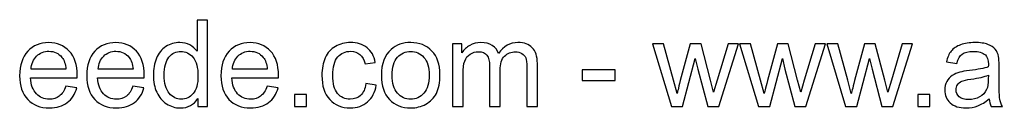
# Model space of a CAD drawing. Header units: millimetres. Extents: x -233 to 120, y -19 to 188.
# Drawn here: x -63.95 to -49.9, y 118.42 to 119.68 of the extents above; entities that cross this region are included whole.
import ezdxf

# ---------------------------------------------------------------- set-up
doc = ezdxf.new("R2010")
doc.units = ezdxf.units.MM
doc.header["$MEASUREMENT"] = 0
doc.layers.add('Layer 1', color=7, linetype='Continuous')

msp = doc.modelspace()

# ---------------------------------------------------------------- linework, layer by layer
at = {"layer": 'Layer 1', "color": 7}
for points, knots in [([(-61.3996, 118.4414), (-61.3996, 118.4414), (-61.3996, 118.5549), (-61.3996, 118.5549), (-61.3996, 118.5549), (-61.4563, 118.4667), (-61.5396, 118.4224), (-61.6497, 118.4224), (-61.6497, 118.4224), (-61.721, 118.4224), (-61.7865, 118.442), (-61.846, 118.4814), (-61.846, 118.4814), (-61.9058, 118.5204), (-61.9521, 118.5753), (-61.9851, 118.6455), (-61.9851, 118.6455), (-62.0179, 118.7159), (-62.0343, 118.7967), (-62.0343, 118.8881), (-62.0343, 118.8881), (-62.0343, 118.9772), (-62.0193, 119.0579), (-61.9897, 119.1307), (-61.9897, 119.1307), (-61.9598, 119.2031), (-61.9153, 119.2589), (-61.8558, 119.2974), (-61.8558, 119.2974), (-61.7966, 119.3362), (-61.7299, 119.3554), (-61.6566, 119.3554), (-61.6566, 119.3554), (-61.6026, 119.3554), (-61.5546, 119.3439), (-61.5126, 119.3212), (-61.5126, 119.3212), (-61.4706, 119.2985), (-61.4364, 119.2686), (-61.41, 119.2321), (-61.41, 119.2321), (-61.41, 119.2321), (-61.41, 119.6762), (-61.41, 119.6762), (-61.41, 119.6762), (-61.41, 119.6762), (-61.2582, 119.6762), (-61.2582, 119.6762), (-61.2582, 119.6762), (-61.2582, 119.6762), (-61.2582, 118.4414), (-61.2582, 118.4414), (-61.2582, 118.4414), (-61.2582, 118.4414), (-61.3996, 118.4414), (-61.3996, 118.4414)], [0, 0, 0, 0, 0.0666667, 0.0666667, 0.0666667, 0.0666667, 0.1333333, 0.1333333, 0.1333333, 0.1333333, 0.2, 0.2, 0.2, 0.2, 0.2666667, 0.2666667, 0.2666667, 0.2666667, 0.3333333, 0.3333333, 0.3333333, 0.3333333, 0.4, 0.4, 0.4, 0.4, 0.4666667, 0.4666667, 0.4666667, 0.4666667, 0.5333333, 0.5333333, 0.5333333, 0.5333333, 0.6, 0.6, 0.6, 0.6, 0.6666667, 0.6666667, 0.6666667, 0.6666667, 0.7333333, 0.7333333, 0.7333333, 0.7333333, 0.8, 0.8, 0.8, 0.8, 0.8666667, 0.8666667, 0.8666667, 0.8666667, 1, 1, 1, 1]), ([(-63.2853, 118.7311), (-63.2853, 118.7311), (-63.1283, 118.7104), (-63.1283, 118.7104), (-63.1283, 118.7104), (-63.1528, 118.6193), (-63.1985, 118.5483), (-63.2651, 118.498), (-63.2651, 118.498), (-63.3318, 118.4477), (-63.4169, 118.4224), (-63.5207, 118.4224), (-63.5207, 118.4224), (-63.6512, 118.4224), (-63.7546, 118.4627), (-63.8311, 118.5432), (-63.8311, 118.5432), (-63.9076, 118.6233), (-63.9458, 118.7363), (-63.9458, 118.8815), (-63.9458, 118.8815), (-63.9458, 119.0315), (-63.9073, 119.1482), (-63.83, 119.231), (-63.83, 119.231), (-63.7526, 119.314), (-63.6523, 119.3554), (-63.529, 119.3554), (-63.529, 119.3554), (-63.4097, 119.3554), (-63.3123, 119.3149), (-63.2367, 119.2336), (-63.2367, 119.2336), (-63.1611, 119.1522), (-63.1232, 119.0378), (-63.1232, 118.8904), (-63.1232, 118.8904), (-63.1232, 118.8815), (-63.1234, 118.868), (-63.124, 118.8501), (-63.124, 118.8501), (-63.124, 118.8501), (-63.7906, 118.8501), (-63.7906, 118.8501), (-63.7906, 118.8501), (-63.7848, 118.7521), (-63.7572, 118.6768), (-63.7072, 118.6248), (-63.7072, 118.6248), (-63.6575, 118.5728), (-63.5951, 118.5466), (-63.5207, 118.5466), (-63.5207, 118.5466), (-63.4652, 118.5466), (-63.4178, 118.5613), (-63.3787, 118.5906), (-63.3787, 118.5906), (-63.3393, 118.6199), (-63.3083, 118.6667), (-63.2853, 118.7311)], [0, 0, 0, 0, 0.0625, 0.0625, 0.0625, 0.0625, 0.125, 0.125, 0.125, 0.125, 0.1875, 0.1875, 0.1875, 0.1875, 0.25, 0.25, 0.25, 0.25, 0.3125, 0.3125, 0.3125, 0.3125, 0.375, 0.375, 0.375, 0.375, 0.4375, 0.4375, 0.4375, 0.4375, 0.5, 0.5, 0.5, 0.5, 0.5625, 0.5625, 0.5625, 0.5625, 0.625, 0.625, 0.625, 0.625, 0.6875, 0.6875, 0.6875, 0.6875, 0.75, 0.75, 0.75, 0.75, 0.8125, 0.8125, 0.8125, 0.8125, 0.875, 0.875, 0.875, 0.875, 1, 1, 1, 1]), ([(-62.3261, 118.7311), (-62.3261, 118.7311), (-62.1691, 118.7104), (-62.1691, 118.7104), (-62.1691, 118.7104), (-62.1936, 118.6193), (-62.2393, 118.5483), (-62.3059, 118.498), (-62.3059, 118.498), (-62.3726, 118.4477), (-62.4577, 118.4224), (-62.5615, 118.4224), (-62.5615, 118.4224), (-62.692, 118.4224), (-62.7954, 118.4627), (-62.8719, 118.5432), (-62.8719, 118.5432), (-62.9484, 118.6233), (-62.9866, 118.7363), (-62.9866, 118.8815), (-62.9866, 118.8815), (-62.9866, 119.0315), (-62.9481, 119.1482), (-62.8708, 119.231), (-62.8708, 119.231), (-62.7934, 119.314), (-62.6931, 119.3554), (-62.5698, 119.3554), (-62.5698, 119.3554), (-62.4505, 119.3554), (-62.3531, 119.3149), (-62.2775, 119.2336), (-62.2775, 119.2336), (-62.2019, 119.1522), (-62.164, 119.0378), (-62.164, 118.8904), (-62.164, 118.8904), (-62.164, 118.8815), (-62.1642, 118.868), (-62.1648, 118.8501), (-62.1648, 118.8501), (-62.1648, 118.8501), (-62.8314, 118.8501), (-62.8314, 118.8501), (-62.8314, 118.8501), (-62.8256, 118.7521), (-62.798, 118.6768), (-62.748, 118.6248), (-62.748, 118.6248), (-62.6983, 118.5728), (-62.6359, 118.5466), (-62.5615, 118.5466), (-62.5615, 118.5466), (-62.506, 118.5466), (-62.4586, 118.5613), (-62.4195, 118.5906), (-62.4195, 118.5906), (-62.3801, 118.6199), (-62.3491, 118.6667), (-62.3261, 118.7311)], [0, 0, 0, 0, 0.0625, 0.0625, 0.0625, 0.0625, 0.125, 0.125, 0.125, 0.125, 0.1875, 0.1875, 0.1875, 0.1875, 0.25, 0.25, 0.25, 0.25, 0.3125, 0.3125, 0.3125, 0.3125, 0.375, 0.375, 0.375, 0.375, 0.4375, 0.4375, 0.4375, 0.4375, 0.5, 0.5, 0.5, 0.5, 0.5625, 0.5625, 0.5625, 0.5625, 0.625, 0.625, 0.625, 0.625, 0.6875, 0.6875, 0.6875, 0.6875, 0.75, 0.75, 0.75, 0.75, 0.8125, 0.8125, 0.8125, 0.8125, 0.875, 0.875, 0.875, 0.875, 1, 1, 1, 1]), ([(-60.4077, 118.7311), (-60.4077, 118.7311), (-60.2507, 118.7104), (-60.2507, 118.7104), (-60.2507, 118.7104), (-60.2752, 118.6193), (-60.3209, 118.5483), (-60.3875, 118.498), (-60.3875, 118.498), (-60.4542, 118.4477), (-60.5393, 118.4224), (-60.6431, 118.4224), (-60.6431, 118.4224), (-60.7736, 118.4224), (-60.877, 118.4627), (-60.9535, 118.5432), (-60.9535, 118.5432), (-61.03, 118.6233), (-61.0682, 118.7363), (-61.0682, 118.8815), (-61.0682, 118.8815), (-61.0682, 119.0315), (-61.0297, 119.1482), (-60.9524, 119.231), (-60.9524, 119.231), (-60.875, 119.314), (-60.7747, 119.3554), (-60.6514, 119.3554), (-60.6514, 119.3554), (-60.5321, 119.3554), (-60.4347, 119.3149), (-60.3591, 119.2336), (-60.3591, 119.2336), (-60.2835, 119.1522), (-60.2456, 119.0378), (-60.2456, 118.8904), (-60.2456, 118.8904), (-60.2456, 118.8815), (-60.2458, 118.868), (-60.2464, 118.8501), (-60.2464, 118.8501), (-60.2464, 118.8501), (-60.913, 118.8501), (-60.913, 118.8501), (-60.913, 118.8501), (-60.9072, 118.7521), (-60.8796, 118.6768), (-60.8296, 118.6248), (-60.8296, 118.6248), (-60.7799, 118.5728), (-60.7175, 118.5466), (-60.6431, 118.5466), (-60.6431, 118.5466), (-60.5876, 118.5466), (-60.5402, 118.5613), (-60.5011, 118.5906), (-60.5011, 118.5906), (-60.4617, 118.6199), (-60.4307, 118.6667), (-60.4077, 118.7311)], [0, 0, 0, 0, 0.0625, 0.0625, 0.0625, 0.0625, 0.125, 0.125, 0.125, 0.125, 0.1875, 0.1875, 0.1875, 0.1875, 0.25, 0.25, 0.25, 0.25, 0.3125, 0.3125, 0.3125, 0.3125, 0.375, 0.375, 0.375, 0.375, 0.4375, 0.4375, 0.4375, 0.4375, 0.5, 0.5, 0.5, 0.5, 0.5625, 0.5625, 0.5625, 0.5625, 0.625, 0.625, 0.625, 0.625, 0.6875, 0.6875, 0.6875, 0.6875, 0.75, 0.75, 0.75, 0.75, 0.8125, 0.8125, 0.8125, 0.8125, 0.875, 0.875, 0.875, 0.875, 1, 1, 1, 1]), ([(-58.9951, 118.7691), (-58.9951, 118.7691), (-58.8468, 118.7484), (-58.8468, 118.7484), (-58.8468, 118.7484), (-58.8632, 118.6463), (-58.9046, 118.5667), (-58.9716, 118.5089), (-58.9716, 118.5089), (-59.0385, 118.4512), (-59.121, 118.4224), (-59.2185, 118.4224), (-59.2185, 118.4224), (-59.3406, 118.4224), (-59.4389, 118.4624), (-59.5131, 118.5423), (-59.5131, 118.5423), (-59.5875, 118.6222), (-59.6246, 118.7366), (-59.6246, 118.8855), (-59.6246, 118.8855), (-59.6246, 118.9821), (-59.6085, 119.0663), (-59.5766, 119.1387), (-59.5766, 119.1387), (-59.5447, 119.2109), (-59.4961, 119.2652), (-59.4306, 119.3011), (-59.4306, 119.3011), (-59.3654, 119.3373), (-59.2944, 119.3554), (-59.2173, 119.3554), (-59.2173, 119.3554), (-59.1205, 119.3554), (-59.0408, 119.331), (-58.9793, 119.2819), (-58.9793, 119.2819), (-58.9175, 119.2327), (-58.8779, 119.1629), (-58.8606, 119.0726), (-58.8606, 119.0726), (-58.8606, 119.0726), (-59.0072, 119.0502), (-59.0072, 119.0502), (-59.0072, 119.0502), (-59.0213, 119.1103), (-59.046, 119.1554), (-59.0819, 119.1859), (-59.0819, 119.1859), (-59.1176, 119.216), (-59.1607, 119.2313), (-59.2113, 119.2313), (-59.2113, 119.2313), (-59.2877, 119.2313), (-59.3498, 119.204), (-59.3978, 119.1493), (-59.3978, 119.1493), (-59.4455, 119.0944), (-59.4694, 119.0082), (-59.4694, 118.8898), (-59.4694, 118.8898), (-59.4694, 118.7696), (-59.4464, 118.6826), (-59.4004, 118.6282), (-59.4004, 118.6282), (-59.3541, 118.5739), (-59.2941, 118.5466), (-59.2202, 118.5466), (-59.2202, 118.5466), (-59.1604, 118.5466), (-59.1107, 118.5647), (-59.071, 118.6012), (-59.071, 118.6012), (-59.0311, 118.6374), (-59.0058, 118.6935), (-58.9951, 118.7691)], [0, 0, 0, 0, 0.05, 0.05, 0.05, 0.05, 0.1, 0.1, 0.1, 0.1, 0.15, 0.15, 0.15, 0.15, 0.2, 0.2, 0.2, 0.2, 0.25, 0.25, 0.25, 0.25, 0.3, 0.3, 0.3, 0.3, 0.35, 0.35, 0.35, 0.35, 0.4, 0.4, 0.4, 0.4, 0.45, 0.45, 0.45, 0.45, 0.5, 0.5, 0.5, 0.5, 0.55, 0.55, 0.55, 0.55, 0.6, 0.6, 0.6, 0.6, 0.65, 0.65, 0.65, 0.65, 0.7, 0.7, 0.7, 0.7, 0.75, 0.75, 0.75, 0.75, 0.8, 0.8, 0.8, 0.8, 0.85, 0.85, 0.85, 0.85, 0.9, 0.9, 0.9, 0.9, 1, 1, 1, 1]), ([(-58.7744, 118.8889), (-58.7744, 119.0542), (-58.7284, 119.1767), (-58.6361, 119.2563), (-58.6361, 119.2563), (-58.5594, 119.3224), (-58.4654, 119.3554), (-58.3547, 119.3554), (-58.3547, 119.3554), (-58.232, 119.3554), (-58.1314, 119.3152), (-58.0532, 119.2347), (-58.0532, 119.2347), (-57.9753, 119.1545), (-57.9362, 119.0433), (-57.9362, 118.9016), (-57.9362, 118.9016), (-57.9362, 118.7866), (-57.9535, 118.6964), (-57.988, 118.6305), (-57.988, 118.6305), (-58.0225, 118.5647), (-58.0728, 118.5135), (-58.1389, 118.477), (-58.1389, 118.477), (-58.2047, 118.4405), (-58.2768, 118.4224), (-58.3547, 118.4224), (-58.3547, 118.4224), (-58.4801, 118.4224), (-58.5812, 118.4624), (-58.6586, 118.5426), (-58.6586, 118.5426), (-58.7359, 118.6228), (-58.7744, 118.7383), (-58.7744, 118.8889)], [0, 0, 0, 0, 0.1, 0.1, 0.1, 0.1, 0.2, 0.2, 0.2, 0.2, 0.3, 0.3, 0.3, 0.3, 0.4, 0.4, 0.4, 0.4, 0.5, 0.5, 0.5, 0.5, 0.6, 0.6, 0.6, 0.6, 0.7, 0.7, 0.7, 0.7, 0.8, 0.8, 0.8, 0.8, 1, 1, 1, 1]), ([(-57.7583, 118.4414), (-57.7583, 118.4414), (-57.7583, 119.3365), (-57.7583, 119.3365), (-57.7583, 119.3365), (-57.7583, 119.3365), (-57.622, 119.3365), (-57.622, 119.3365), (-57.622, 119.3365), (-57.622, 119.3365), (-57.622, 119.21), (-57.622, 119.21), (-57.622, 119.21), (-57.5942, 119.2537), (-57.5568, 119.289), (-57.5102, 119.3155), (-57.5102, 119.3155), (-57.4637, 119.3422), (-57.4108, 119.3554), (-57.3513, 119.3554), (-57.3513, 119.3554), (-57.2852, 119.3554), (-57.2308, 119.3416), (-57.1886, 119.3143), (-57.1886, 119.3143), (-57.1463, 119.2867), (-57.1164, 119.2485), (-57.0992, 119.1991), (-57.0992, 119.1991), (-57.0279, 119.3034), (-56.9356, 119.3554), (-56.8218, 119.3554), (-56.8218, 119.3554), (-56.7327, 119.3554), (-56.664, 119.331), (-56.6163, 119.2819), (-56.6163, 119.2819), (-56.5683, 119.2327), (-56.5442, 119.1571), (-56.5442, 119.0551), (-56.5442, 119.0551), (-56.5442, 119.0551), (-56.5442, 118.4414), (-56.5442, 118.4414), (-56.5442, 118.4414), (-56.5442, 118.4414), (-56.6959, 118.4414), (-56.6959, 118.4414), (-56.6959, 118.4414), (-56.6959, 118.4414), (-56.6959, 119.0048), (-56.6959, 119.0048), (-56.6959, 119.0048), (-56.6959, 119.0651), (-56.7011, 119.1088), (-56.7109, 119.1356), (-56.7109, 119.1356), (-56.7206, 119.1623), (-56.7385, 119.1836), (-56.7646, 119.1999), (-56.7646, 119.1999), (-56.7905, 119.2163), (-56.821, 119.2244), (-56.8557, 119.2244), (-56.8557, 119.2244), (-56.919, 119.2244), (-56.9713, 119.2034), (-57.013, 119.1617), (-57.013, 119.1617), (-57.0546, 119.1197), (-57.0753, 119.0528), (-57.0753, 118.9608), (-57.0753, 118.9608), (-57.0753, 118.9608), (-57.0753, 118.4414), (-57.0753, 118.4414), (-57.0753, 118.4414), (-57.0753, 118.4414), (-57.2271, 118.4414), (-57.2271, 118.4414), (-57.2271, 118.4414), (-57.2271, 118.4414), (-57.2271, 119.0223), (-57.2271, 119.0223), (-57.2271, 119.0223), (-57.2271, 119.0896), (-57.2395, 119.1402), (-57.2642, 119.1738), (-57.2642, 119.1738), (-57.2889, 119.2074), (-57.3294, 119.2244), (-57.3855, 119.2244), (-57.3855, 119.2244), (-57.428, 119.2244), (-57.4674, 119.2132), (-57.5036, 119.1907), (-57.5036, 119.1907), (-57.5398, 119.1683), (-57.566, 119.1356), (-57.5824, 119.0921), (-57.5824, 119.0921), (-57.5985, 119.049), (-57.6065, 118.9867), (-57.6065, 118.9053), (-57.6065, 118.9053), (-57.6065, 118.9053), (-57.6065, 118.4414), (-57.6065, 118.4414), (-57.6065, 118.4414), (-57.6065, 118.4414), (-57.7583, 118.4414), (-57.7583, 118.4414)], [0, 0, 0, 0, 0.0344828, 0.0344828, 0.0344828, 0.0344828, 0.0689655, 0.0689655, 0.0689655, 0.0689655, 0.1034483, 0.1034483, 0.1034483, 0.1034483, 0.137931, 0.137931, 0.137931, 0.137931, 0.1724138, 0.1724138, 0.1724138, 0.1724138, 0.2068966, 0.2068966, 0.2068966, 0.2068966, 0.2413793, 0.2413793, 0.2413793, 0.2413793, 0.2758621, 0.2758621, 0.2758621, 0.2758621, 0.3103448, 0.3103448, 0.3103448, 0.3103448, 0.3448276, 0.3448276, 0.3448276, 0.3448276, 0.3793103, 0.3793103, 0.3793103, 0.3793103, 0.4137931, 0.4137931, 0.4137931, 0.4137931, 0.4482759, 0.4482759, 0.4482759, 0.4482759, 0.4827586, 0.4827586, 0.4827586, 0.4827586, 0.5172414, 0.5172414, 0.5172414, 0.5172414, 0.5517241, 0.5517241, 0.5517241, 0.5517241, 0.5862069, 0.5862069, 0.5862069, 0.5862069, 0.6206897, 0.6206897, 0.6206897, 0.6206897, 0.6551724, 0.6551724, 0.6551724, 0.6551724, 0.6896552, 0.6896552, 0.6896552, 0.6896552, 0.7241379, 0.7241379, 0.7241379, 0.7241379, 0.7586207, 0.7586207, 0.7586207, 0.7586207, 0.7931034, 0.7931034, 0.7931034, 0.7931034, 0.8275862, 0.8275862, 0.8275862, 0.8275862, 0.862069, 0.862069, 0.862069, 0.862069, 0.8965517, 0.8965517, 0.8965517, 0.8965517, 0.9310345, 0.9310345, 0.9310345, 0.9310345, 1, 1, 1, 1]), ([(-54.628, 118.4414), (-54.628, 118.4414), (-54.8985, 119.3365), (-54.8985, 119.3365), (-54.8985, 119.3365), (-54.8985, 119.3365), (-54.7398, 119.3365), (-54.7398, 119.3365), (-54.7398, 119.3365), (-54.7398, 119.3365), (-54.597, 118.8199), (-54.597, 118.8199), (-54.597, 118.8199), (-54.597, 118.8199), (-54.5464, 118.6277), (-54.5464, 118.6277), (-54.5464, 118.6277), (-54.5444, 118.6371), (-54.5288, 118.6987), (-54.5001, 118.8122), (-54.5001, 118.8122), (-54.5001, 118.8122), (-54.3584, 119.3365), (-54.3584, 119.3365), (-54.3584, 119.3365), (-54.3584, 119.3365), (-54.2029, 119.3365), (-54.2029, 119.3365), (-54.2029, 119.3365), (-54.2029, 119.3365), (-54.0681, 118.8168), (-54.0681, 118.8168), (-54.0681, 118.8168), (-54.0681, 118.8168), (-54.0241, 118.6463), (-54.0241, 118.6463), (-54.0241, 118.6463), (-54.0241, 118.6463), (-53.9727, 118.8191), (-53.9727, 118.8191), (-53.9727, 118.8191), (-53.9727, 118.8191), (-53.818, 119.3365), (-53.818, 119.3365), (-53.818, 119.3365), (-53.818, 119.3365), (-53.6706, 119.3365), (-53.6706, 119.3365), (-53.6706, 119.3365), (-53.6706, 119.3365), (-53.9514, 118.4414), (-53.9514, 118.4414), (-53.9514, 118.4414), (-53.9514, 118.4414), (-54.1083, 118.4414), (-54.1083, 118.4414), (-54.1083, 118.4414), (-54.1083, 118.4414), (-54.2503, 118.9769), (-54.2503, 118.9769), (-54.2503, 118.9769), (-54.2503, 118.9769), (-54.2863, 119.1301), (-54.2863, 119.1301), (-54.2863, 119.1301), (-54.2863, 119.1301), (-54.4673, 118.4414), (-54.4673, 118.4414), (-54.4673, 118.4414), (-54.4673, 118.4414), (-54.628, 118.4414), (-54.628, 118.4414)], [0, 0, 0, 0, 0.0526316, 0.0526316, 0.0526316, 0.0526316, 0.1052632, 0.1052632, 0.1052632, 0.1052632, 0.1578947, 0.1578947, 0.1578947, 0.1578947, 0.2105263, 0.2105263, 0.2105263, 0.2105263, 0.2631579, 0.2631579, 0.2631579, 0.2631579, 0.3157895, 0.3157895, 0.3157895, 0.3157895, 0.3684211, 0.3684211, 0.3684211, 0.3684211, 0.4210526, 0.4210526, 0.4210526, 0.4210526, 0.4736842, 0.4736842, 0.4736842, 0.4736842, 0.5263158, 0.5263158, 0.5263158, 0.5263158, 0.5789474, 0.5789474, 0.5789474, 0.5789474, 0.6315789, 0.6315789, 0.6315789, 0.6315789, 0.6842105, 0.6842105, 0.6842105, 0.6842105, 0.7368421, 0.7368421, 0.7368421, 0.7368421, 0.7894737, 0.7894737, 0.7894737, 0.7894737, 0.8421053, 0.8421053, 0.8421053, 0.8421053, 0.8947368, 0.8947368, 0.8947368, 0.8947368, 1, 1, 1, 1]), ([(-53.3826, 118.4414), (-53.3826, 118.4414), (-53.6531, 119.3365), (-53.6531, 119.3365), (-53.6531, 119.3365), (-53.6531, 119.3365), (-53.4944, 119.3365), (-53.4944, 119.3365), (-53.4944, 119.3365), (-53.4944, 119.3365), (-53.3516, 118.8199), (-53.3516, 118.8199), (-53.3516, 118.8199), (-53.3516, 118.8199), (-53.301, 118.6277), (-53.301, 118.6277), (-53.301, 118.6277), (-53.299, 118.6371), (-53.2834, 118.6987), (-53.2547, 118.8122), (-53.2547, 118.8122), (-53.2547, 118.8122), (-53.113, 119.3365), (-53.113, 119.3365), (-53.113, 119.3365), (-53.113, 119.3365), (-52.9575, 119.3365), (-52.9575, 119.3365), (-52.9575, 119.3365), (-52.9575, 119.3365), (-52.8227, 118.8168), (-52.8227, 118.8168), (-52.8227, 118.8168), (-52.8227, 118.8168), (-52.7787, 118.6463), (-52.7787, 118.6463), (-52.7787, 118.6463), (-52.7787, 118.6463), (-52.7273, 118.8191), (-52.7273, 118.8191), (-52.7273, 118.8191), (-52.7273, 118.8191), (-52.5726, 119.3365), (-52.5726, 119.3365), (-52.5726, 119.3365), (-52.5726, 119.3365), (-52.4252, 119.3365), (-52.4252, 119.3365), (-52.4252, 119.3365), (-52.4252, 119.3365), (-52.706, 118.4414), (-52.706, 118.4414), (-52.706, 118.4414), (-52.706, 118.4414), (-52.8629, 118.4414), (-52.8629, 118.4414), (-52.8629, 118.4414), (-52.8629, 118.4414), (-53.0049, 118.9769), (-53.0049, 118.9769), (-53.0049, 118.9769), (-53.0049, 118.9769), (-53.0409, 119.1301), (-53.0409, 119.1301), (-53.0409, 119.1301), (-53.0409, 119.1301), (-53.2219, 118.4414), (-53.2219, 118.4414), (-53.2219, 118.4414), (-53.2219, 118.4414), (-53.3826, 118.4414), (-53.3826, 118.4414)], [0, 0, 0, 0, 0.0526316, 0.0526316, 0.0526316, 0.0526316, 0.1052632, 0.1052632, 0.1052632, 0.1052632, 0.1578947, 0.1578947, 0.1578947, 0.1578947, 0.2105263, 0.2105263, 0.2105263, 0.2105263, 0.2631579, 0.2631579, 0.2631579, 0.2631579, 0.3157895, 0.3157895, 0.3157895, 0.3157895, 0.3684211, 0.3684211, 0.3684211, 0.3684211, 0.4210526, 0.4210526, 0.4210526, 0.4210526, 0.4736842, 0.4736842, 0.4736842, 0.4736842, 0.5263158, 0.5263158, 0.5263158, 0.5263158, 0.5789474, 0.5789474, 0.5789474, 0.5789474, 0.6315789, 0.6315789, 0.6315789, 0.6315789, 0.6842105, 0.6842105, 0.6842105, 0.6842105, 0.7368421, 0.7368421, 0.7368421, 0.7368421, 0.7894737, 0.7894737, 0.7894737, 0.7894737, 0.8421053, 0.8421053, 0.8421053, 0.8421053, 0.8947368, 0.8947368, 0.8947368, 0.8947368, 1, 1, 1, 1]), ([(-52.1372, 118.4414), (-52.1372, 118.4414), (-52.4077, 119.3365), (-52.4077, 119.3365), (-52.4077, 119.3365), (-52.4077, 119.3365), (-52.249, 119.3365), (-52.249, 119.3365), (-52.249, 119.3365), (-52.249, 119.3365), (-52.1062, 118.8199), (-52.1062, 118.8199), (-52.1062, 118.8199), (-52.1062, 118.8199), (-52.0556, 118.6277), (-52.0556, 118.6277), (-52.0556, 118.6277), (-52.0536, 118.6371), (-52.038, 118.6987), (-52.0093, 118.8122), (-52.0093, 118.8122), (-52.0093, 118.8122), (-51.8676, 119.3365), (-51.8676, 119.3365), (-51.8676, 119.3365), (-51.8676, 119.3365), (-51.7121, 119.3365), (-51.7121, 119.3365), (-51.7121, 119.3365), (-51.7121, 119.3365), (-51.5773, 118.8168), (-51.5773, 118.8168), (-51.5773, 118.8168), (-51.5773, 118.8168), (-51.5333, 118.6463), (-51.5333, 118.6463), (-51.5333, 118.6463), (-51.5333, 118.6463), (-51.4819, 118.8191), (-51.4819, 118.8191), (-51.4819, 118.8191), (-51.4819, 118.8191), (-51.3272, 119.3365), (-51.3272, 119.3365), (-51.3272, 119.3365), (-51.3272, 119.3365), (-51.1798, 119.3365), (-51.1798, 119.3365), (-51.1798, 119.3365), (-51.1798, 119.3365), (-51.4606, 118.4414), (-51.4606, 118.4414), (-51.4606, 118.4414), (-51.4606, 118.4414), (-51.6175, 118.4414), (-51.6175, 118.4414), (-51.6175, 118.4414), (-51.6175, 118.4414), (-51.7595, 118.9769), (-51.7595, 118.9769), (-51.7595, 118.9769), (-51.7595, 118.9769), (-51.7955, 119.1301), (-51.7955, 119.1301), (-51.7955, 119.1301), (-51.7955, 119.1301), (-51.9765, 118.4414), (-51.9765, 118.4414), (-51.9765, 118.4414), (-51.9765, 118.4414), (-52.1372, 118.4414), (-52.1372, 118.4414)], [0, 0, 0, 0, 0.0526316, 0.0526316, 0.0526316, 0.0526316, 0.1052632, 0.1052632, 0.1052632, 0.1052632, 0.1578947, 0.1578947, 0.1578947, 0.1578947, 0.2105263, 0.2105263, 0.2105263, 0.2105263, 0.2631579, 0.2631579, 0.2631579, 0.2631579, 0.3157895, 0.3157895, 0.3157895, 0.3157895, 0.3684211, 0.3684211, 0.3684211, 0.3684211, 0.4210526, 0.4210526, 0.4210526, 0.4210526, 0.4736842, 0.4736842, 0.4736842, 0.4736842, 0.5263158, 0.5263158, 0.5263158, 0.5263158, 0.5789474, 0.5789474, 0.5789474, 0.5789474, 0.6315789, 0.6315789, 0.6315789, 0.6315789, 0.6842105, 0.6842105, 0.6842105, 0.6842105, 0.7368421, 0.7368421, 0.7368421, 0.7368421, 0.7894737, 0.7894737, 0.7894737, 0.7894737, 0.8421053, 0.8421053, 0.8421053, 0.8421053, 0.8947368, 0.8947368, 0.8947368, 0.8947368, 1, 1, 1, 1]), ([(-50.084, 118.5535), (-50.1404, 118.5055), (-50.1947, 118.4719), (-50.2467, 118.452), (-50.2467, 118.452), (-50.2987, 118.4322), (-50.3545, 118.4224), (-50.4143, 118.4224), (-50.4143, 118.4224), (-50.5126, 118.4224), (-50.5882, 118.4463), (-50.6411, 118.4943), (-50.6411, 118.4943), (-50.694, 118.542), (-50.7204, 118.6032), (-50.7204, 118.6777), (-50.7204, 118.6777), (-50.7204, 118.7214), (-50.7104, 118.7613), (-50.6905, 118.7975), (-50.6905, 118.7975), (-50.6704, 118.8337), (-50.6442, 118.8625), (-50.6121, 118.8843), (-50.6121, 118.8843), (-50.5796, 118.9062), (-50.5434, 118.9229), (-50.5028, 118.9341), (-50.5028, 118.9341), (-50.4729, 118.9418), (-50.4278, 118.9493), (-50.3677, 118.9568), (-50.3677, 118.9568), (-50.2453, 118.9711), (-50.1547, 118.9887), (-50.097, 119.0088), (-50.097, 119.0088), (-50.0964, 119.0295), (-50.0961, 119.0427), (-50.0961, 119.0482), (-50.0961, 119.0482), (-50.0961, 119.1097), (-50.1105, 119.1531), (-50.1392, 119.1784), (-50.1392, 119.1784), (-50.178, 119.2126), (-50.2358, 119.2295), (-50.3123, 119.2295), (-50.3123, 119.2295), (-50.3838, 119.2295), (-50.4367, 119.2169), (-50.4706, 119.1919), (-50.4706, 119.1919), (-50.5048, 119.1669), (-50.5298, 119.1226), (-50.5462, 119.0588), (-50.5462, 119.0588), (-50.5462, 119.0588), (-50.6945, 119.0795), (-50.6945, 119.0795), (-50.6945, 119.0795), (-50.681, 119.143), (-50.6589, 119.1945), (-50.6279, 119.2336), (-50.6279, 119.2336), (-50.5968, 119.2727), (-50.552, 119.3026), (-50.4933, 119.3238), (-50.4933, 119.3238), (-50.435, 119.3448), (-50.3669, 119.3554), (-50.2898, 119.3554), (-50.2898, 119.3554), (-50.2134, 119.3554), (-50.151, 119.3465), (-50.103, 119.3284), (-50.103, 119.3284), (-50.0553, 119.3103), (-50.0199, 119.2879), (-49.9975, 119.2606), (-49.9975, 119.2606), (-49.9751, 119.2333), (-49.9593, 119.1988), (-49.9501, 119.1571), (-49.9501, 119.1571), (-49.9452, 119.1312), (-49.9426, 119.0847), (-49.9426, 119.0177), (-49.9426, 119.0177), (-49.9426, 119.0177), (-49.9426, 118.8165), (-49.9426, 118.8165), (-49.9426, 118.8165), (-49.9426, 118.6759), (-49.9395, 118.5871), (-49.9331, 118.5495), (-49.9331, 118.5495), (-49.9271, 118.5118), (-49.9145, 118.4759), (-49.8961, 118.4414), (-49.8961, 118.4414), (-49.8961, 118.4414), (-50.0547, 118.4414), (-50.0547, 118.4414), (-50.0547, 118.4414), (-50.07, 118.4733), (-50.0797, 118.5107), (-50.084, 118.5535)], [0, 0, 0, 0, 0.0357143, 0.0357143, 0.0357143, 0.0357143, 0.0714286, 0.0714286, 0.0714286, 0.0714286, 0.1071429, 0.1071429, 0.1071429, 0.1071429, 0.1428571, 0.1428571, 0.1428571, 0.1428571, 0.1785714, 0.1785714, 0.1785714, 0.1785714, 0.2142857, 0.2142857, 0.2142857, 0.2142857, 0.25, 0.25, 0.25, 0.25, 0.2857143, 0.2857143, 0.2857143, 0.2857143, 0.3214286, 0.3214286, 0.3214286, 0.3214286, 0.3571429, 0.3571429, 0.3571429, 0.3571429, 0.3928571, 0.3928571, 0.3928571, 0.3928571, 0.4285714, 0.4285714, 0.4285714, 0.4285714, 0.4642857, 0.4642857, 0.4642857, 0.4642857, 0.5, 0.5, 0.5, 0.5, 0.5357143, 0.5357143, 0.5357143, 0.5357143, 0.5714286, 0.5714286, 0.5714286, 0.5714286, 0.6071429, 0.6071429, 0.6071429, 0.6071429, 0.6428571, 0.6428571, 0.6428571, 0.6428571, 0.6785714, 0.6785714, 0.6785714, 0.6785714, 0.7142857, 0.7142857, 0.7142857, 0.7142857, 0.75, 0.75, 0.75, 0.75, 0.7857143, 0.7857143, 0.7857143, 0.7857143, 0.8214286, 0.8214286, 0.8214286, 0.8214286, 0.8571429, 0.8571429, 0.8571429, 0.8571429, 0.8928571, 0.8928571, 0.8928571, 0.8928571, 0.9285714, 0.9285714, 0.9285714, 0.9285714, 1, 1, 1, 1]), ([(-63.782, 118.9743), (-63.782, 118.9743), (-63.2835, 118.9743), (-63.2835, 118.9743), (-63.2835, 118.9743), (-63.2902, 119.0496), (-63.3094, 119.1059), (-63.3407, 119.1436), (-63.3407, 119.1436), (-63.3887, 119.2019), (-63.4514, 119.2313), (-63.5281, 119.2313), (-63.5281, 119.2313), (-63.5977, 119.2313), (-63.6561, 119.208), (-63.7035, 119.1614), (-63.7035, 119.1614), (-63.7506, 119.1149), (-63.7768, 119.0525), (-63.782, 118.9743)], [0, 0, 0, 0, 0.1666667, 0.1666667, 0.1666667, 0.1666667, 0.3333333, 0.3333333, 0.3333333, 0.3333333, 0.5, 0.5, 0.5, 0.5, 0.6666667, 0.6666667, 0.6666667, 0.6666667, 1, 1, 1, 1]), ([(-62.8228, 118.9743), (-62.8228, 118.9743), (-62.3243, 118.9743), (-62.3243, 118.9743), (-62.3243, 118.9743), (-62.331, 119.0496), (-62.3502, 119.1059), (-62.3815, 119.1436), (-62.3815, 119.1436), (-62.4295, 119.2019), (-62.4922, 119.2313), (-62.5689, 119.2313), (-62.5689, 119.2313), (-62.6385, 119.2313), (-62.6969, 119.208), (-62.7443, 119.1614), (-62.7443, 119.1614), (-62.7914, 119.1149), (-62.8176, 119.0525), (-62.8228, 118.9743)], [0, 0, 0, 0, 0.1666667, 0.1666667, 0.1666667, 0.1666667, 0.3333333, 0.3333333, 0.3333333, 0.3333333, 0.5, 0.5, 0.5, 0.5, 0.6666667, 0.6666667, 0.6666667, 0.6666667, 1, 1, 1, 1]), ([(-61.8791, 118.8878), (-61.8791, 118.7734), (-61.8549, 118.688), (-61.8064, 118.6314), (-61.8064, 118.6314), (-61.7581, 118.5748), (-61.7009, 118.5466), (-61.635, 118.5466), (-61.635, 118.5466), (-61.5686, 118.5466), (-61.5123, 118.5736), (-61.4657, 118.6277), (-61.4657, 118.6277), (-61.4195, 118.6817), (-61.3962, 118.7642), (-61.3962, 118.8751), (-61.3962, 118.8751), (-61.3962, 118.997), (-61.4198, 119.0867), (-61.4672, 119.1439), (-61.4672, 119.1439), (-61.5143, 119.2011), (-61.5727, 119.2295), (-61.6419, 119.2295), (-61.6419, 119.2295), (-61.7095, 119.2295), (-61.7658, 119.2022), (-61.8112, 119.1473), (-61.8112, 119.1473), (-61.8564, 119.0924), (-61.8791, 119.0059), (-61.8791, 118.8878)], [0, 0, 0, 0, 0.1111111, 0.1111111, 0.1111111, 0.1111111, 0.2222222, 0.2222222, 0.2222222, 0.2222222, 0.3333333, 0.3333333, 0.3333333, 0.3333333, 0.4444444, 0.4444444, 0.4444444, 0.4444444, 0.5555556, 0.5555556, 0.5555556, 0.5555556, 0.6666667, 0.6666667, 0.6666667, 0.6666667, 0.7777778, 0.7777778, 0.7777778, 0.7777778, 1, 1, 1, 1]), ([(-60.9044, 118.9743), (-60.9044, 118.9743), (-60.4059, 118.9743), (-60.4059, 118.9743), (-60.4059, 118.9743), (-60.4126, 119.0496), (-60.4318, 119.1059), (-60.4631, 119.1436), (-60.4631, 119.1436), (-60.5111, 119.2019), (-60.5738, 119.2313), (-60.6505, 119.2313), (-60.6505, 119.2313), (-60.7201, 119.2313), (-60.7785, 119.208), (-60.8259, 119.1614), (-60.8259, 119.1614), (-60.873, 119.1149), (-60.8992, 119.0525), (-60.9044, 118.9743)], [0, 0, 0, 0, 0.1666667, 0.1666667, 0.1666667, 0.1666667, 0.3333333, 0.3333333, 0.3333333, 0.3333333, 0.5, 0.5, 0.5, 0.5, 0.6666667, 0.6666667, 0.6666667, 0.6666667, 1, 1, 1, 1]), ([(-58.6192, 118.8886), (-58.6192, 118.7742), (-58.5942, 118.6886), (-58.5442, 118.632), (-58.5442, 118.632), (-58.4939, 118.5751), (-58.4309, 118.5466), (-58.3547, 118.5466), (-58.3547, 118.5466), (-58.2794, 118.5466), (-58.2168, 118.5751), (-58.1665, 118.6323), (-58.1665, 118.6323), (-58.1165, 118.6895), (-58.0914, 118.7765), (-58.0914, 118.8935), (-58.0914, 118.8935), (-58.0914, 119.0039), (-58.1167, 119.0876), (-58.167, 119.1442), (-58.167, 119.1442), (-58.2173, 119.2011), (-58.28, 119.2295), (-58.3547, 119.2295), (-58.3547, 119.2295), (-58.4309, 119.2295), (-58.4939, 119.2014), (-58.5442, 119.1447), (-58.5442, 119.1447), (-58.5942, 119.0881), (-58.6192, 119.0028), (-58.6192, 118.8886)], [0, 0, 0, 0, 0.1111111, 0.1111111, 0.1111111, 0.1111111, 0.2222222, 0.2222222, 0.2222222, 0.2222222, 0.3333333, 0.3333333, 0.3333333, 0.3333333, 0.4444444, 0.4444444, 0.4444444, 0.4444444, 0.5555556, 0.5555556, 0.5555556, 0.5555556, 0.6666667, 0.6666667, 0.6666667, 0.6666667, 0.7777778, 0.7777778, 0.7777778, 0.7777778, 1, 1, 1, 1]), ([(-55.9028, 118.8122), (-55.9028, 118.8122), (-55.9028, 118.964), (-55.9028, 118.964), (-55.9028, 118.964), (-55.9028, 118.964), (-55.4337, 118.964), (-55.4337, 118.964), (-55.4337, 118.964), (-55.4337, 118.964), (-55.4337, 118.8122), (-55.4337, 118.8122), (-55.4337, 118.8122), (-55.4337, 118.8122), (-55.9028, 118.8122), (-55.9028, 118.8122)], [0, 0, 0, 0, 0.2, 0.2, 0.2, 0.2, 0.4, 0.4, 0.4, 0.4, 0.6, 0.6, 0.6, 0.6, 1, 1, 1, 1]), ([(-50.0961, 118.8898), (-50.1513, 118.8674), (-50.2341, 118.8484), (-50.3445, 118.8329), (-50.3445, 118.8329), (-50.4071, 118.824), (-50.4514, 118.8139), (-50.4772, 118.8027), (-50.4772, 118.8027), (-50.5031, 118.7915), (-50.5229, 118.7751), (-50.537, 118.7538), (-50.537, 118.7538), (-50.5511, 118.7323), (-50.5583, 118.7084), (-50.5583, 118.682), (-50.5583, 118.682), (-50.5583, 118.642), (-50.5431, 118.6084), (-50.5123, 118.5817), (-50.5123, 118.5817), (-50.4816, 118.5549), (-50.4367, 118.5414), (-50.3778, 118.5414), (-50.3778, 118.5414), (-50.3194, 118.5414), (-50.2674, 118.5541), (-50.2217, 118.5797), (-50.2217, 118.5797), (-50.1763, 118.6049), (-50.1427, 118.6397), (-50.1214, 118.6837), (-50.1214, 118.6837), (-50.105, 118.7179), (-50.097, 118.7682), (-50.097, 118.8346), (-50.097, 118.8346), (-50.097, 118.8346), (-50.0961, 118.8898), (-50.0961, 118.8898)], [0, 0, 0, 0, 0.0909091, 0.0909091, 0.0909091, 0.0909091, 0.1818182, 0.1818182, 0.1818182, 0.1818182, 0.2727273, 0.2727273, 0.2727273, 0.2727273, 0.3636364, 0.3636364, 0.3636364, 0.3636364, 0.4545455, 0.4545455, 0.4545455, 0.4545455, 0.5454545, 0.5454545, 0.5454545, 0.5454545, 0.6363636, 0.6363636, 0.6363636, 0.6363636, 0.7272727, 0.7272727, 0.7272727, 0.7272727, 0.8181818, 0.8181818, 0.8181818, 0.8181818, 1, 1, 1, 1]), ([(-60.0159, 118.4414), (-60.0159, 118.4414), (-60.0159, 118.6139), (-60.0159, 118.6139), (-60.0159, 118.6139), (-60.0159, 118.6139), (-59.8434, 118.6139), (-59.8434, 118.6139), (-59.8434, 118.6139), (-59.8434, 118.6139), (-59.8434, 118.4414), (-59.8434, 118.4414), (-59.8434, 118.4414), (-59.8434, 118.4414), (-60.0159, 118.4414), (-60.0159, 118.4414)], [0, 0, 0, 0, 0.2, 0.2, 0.2, 0.2, 0.4, 0.4, 0.4, 0.4, 0.6, 0.6, 0.6, 0.6, 1, 1, 1, 1]), ([(-51.1048, 118.4414), (-51.1048, 118.4414), (-51.1048, 118.6139), (-51.1048, 118.6139), (-51.1048, 118.6139), (-51.1048, 118.6139), (-50.9323, 118.6139), (-50.9323, 118.6139), (-50.9323, 118.6139), (-50.9323, 118.6139), (-50.9323, 118.4414), (-50.9323, 118.4414), (-50.9323, 118.4414), (-50.9323, 118.4414), (-51.1048, 118.4414), (-51.1048, 118.4414)], [0, 0, 0, 0, 0.2, 0.2, 0.2, 0.2, 0.4, 0.4, 0.4, 0.4, 0.6, 0.6, 0.6, 0.6, 1, 1, 1, 1])]:
    msp.add_open_spline(points, degree=3, knots=knots, dxfattribs=at)

doc.saveas('drawing.dxf')
